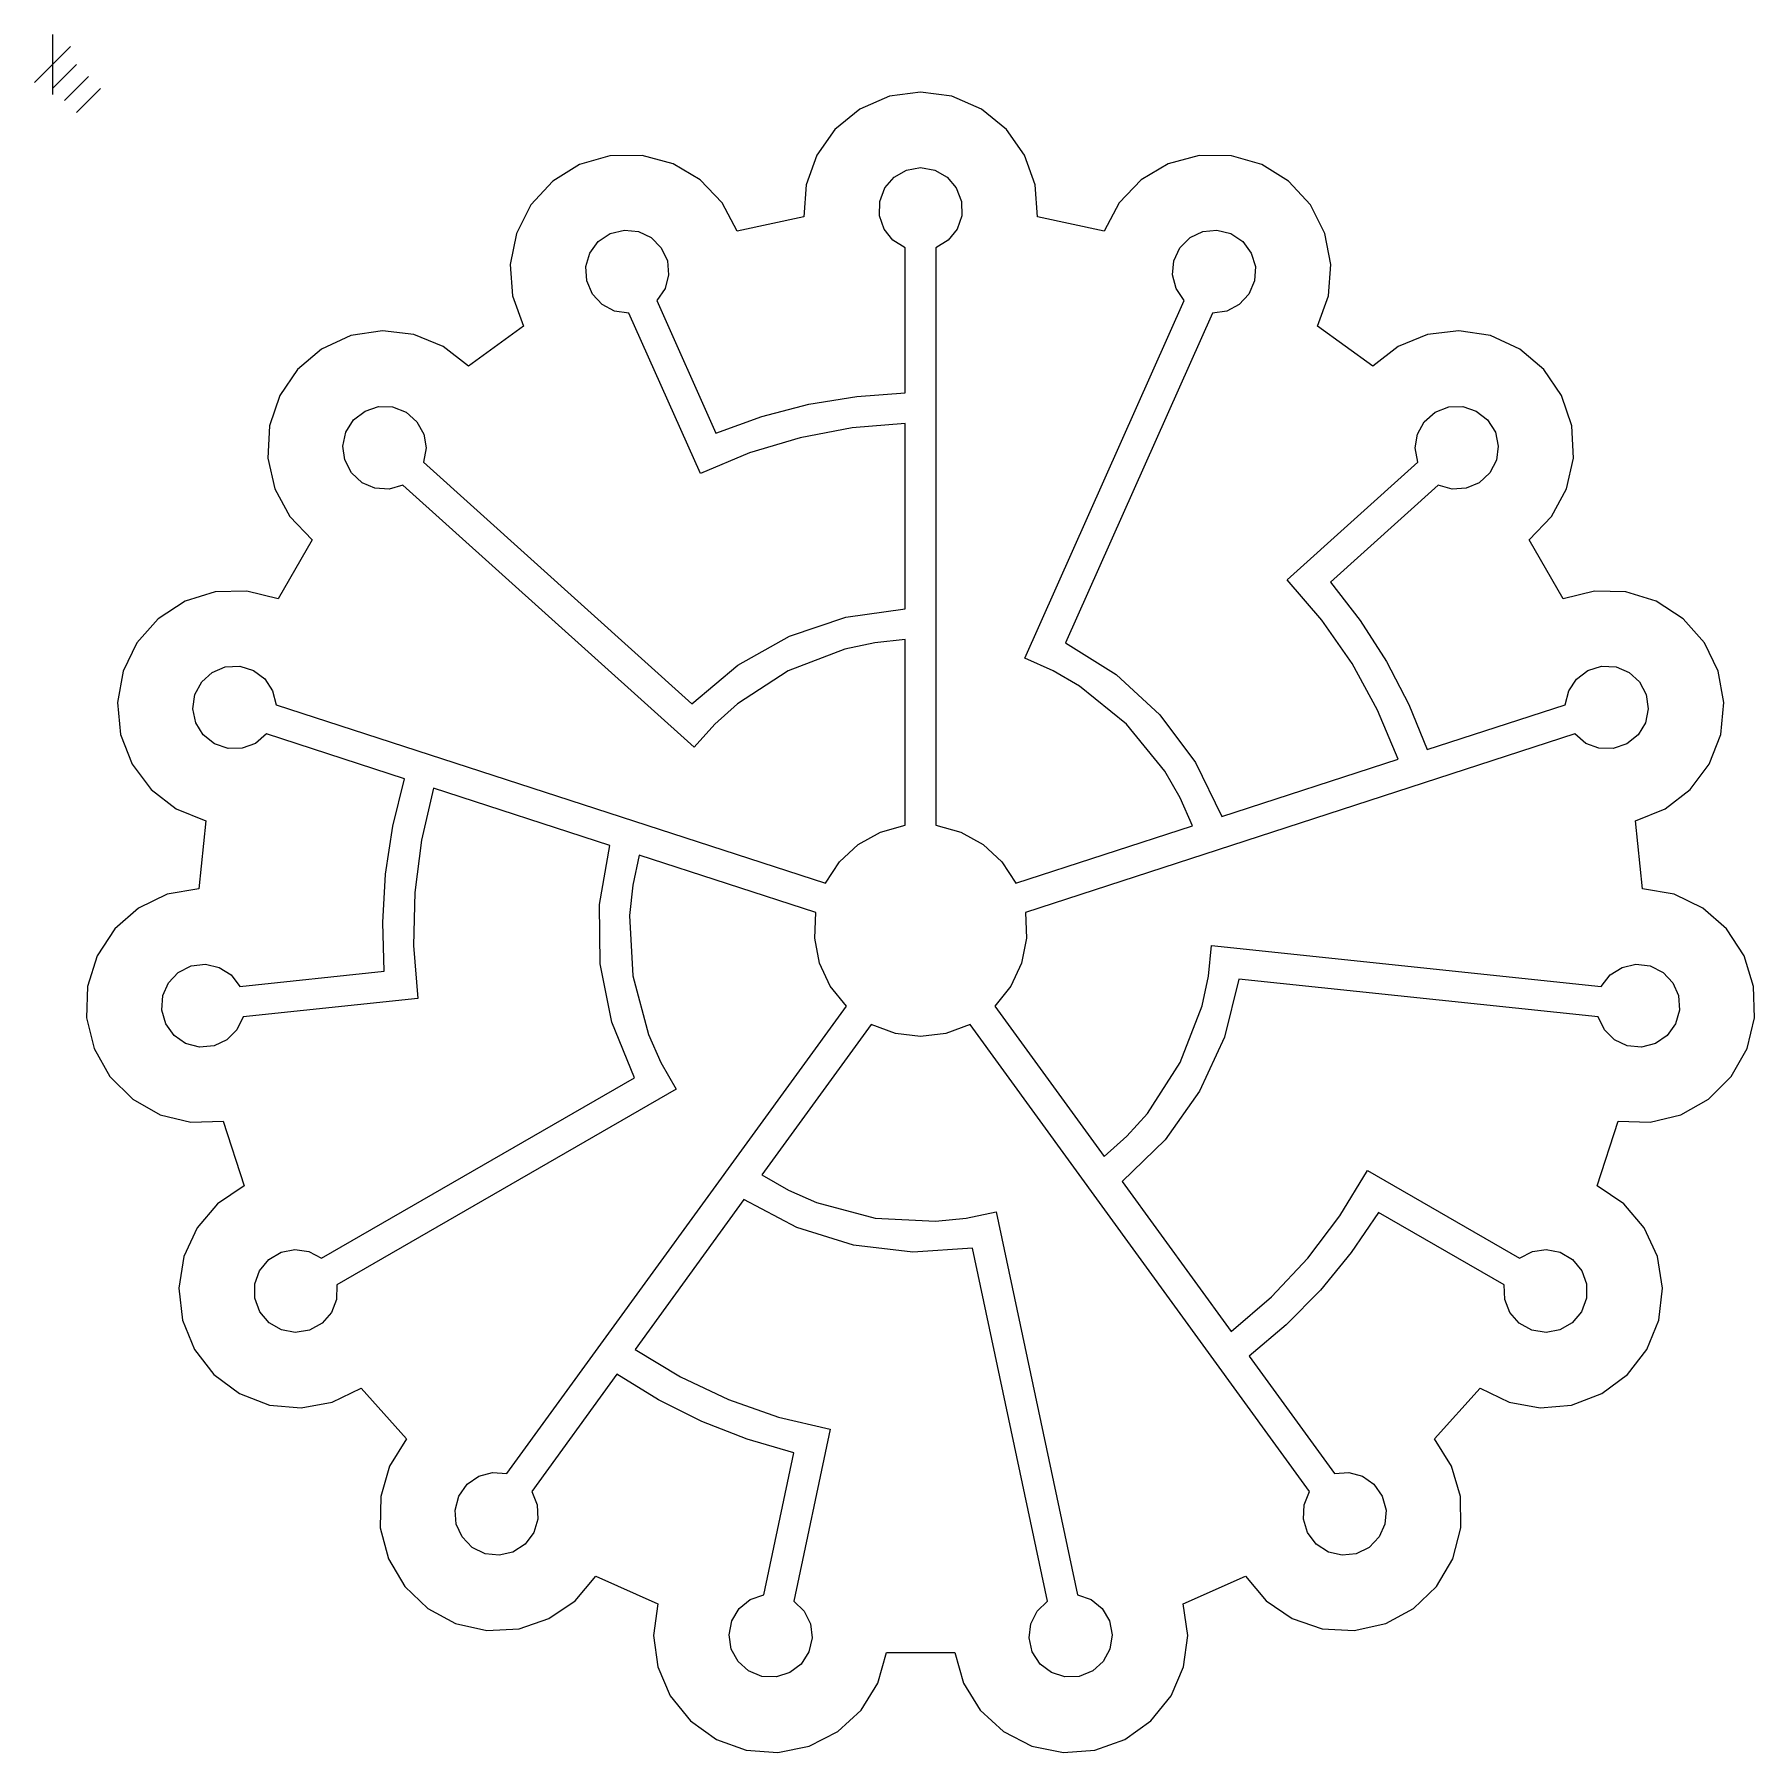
# Model space of a CAD drawing. Extents: x -0.8 to 79.9, y 237.5 to 318.2.
import ezdxf

# ---------------------------------------------------------------- set-up
doc = ezdxf.new("R2010")
doc.units = 0

msp = doc.modelspace()

# ---------------------------------------------------------------- linework, layer by layer
at = {"layer": 'CUTOUTS'}
for p, q in [((39.512043, 311.508646), (40.085976, 311.838014)), ((40.085976, 311.838014), (40.756, 311.95636)), ((40.756, 311.95636), (41.426024, 311.838014)), ((41.426024, 311.838014), (41.999957, 311.508646)), ((38.838719, 310.370879), (39.080768, 311.006765)), ((39.080768, 311.006765), (39.512043, 311.508646)), ((41.999957, 311.508646), (42.431232, 311.006765)), ((42.431232, 311.006765), (42.673281, 310.370879)), ((38.829153, 309.690551), (38.838719, 310.370879)), ((42.673281, 310.370879), (42.682847, 309.690551)), ((39.044897, 309.064982), (38.829153, 309.690551)), ((42.682847, 309.690551), (42.467103, 309.064982)), ((25.232938, 307.944574), (25.623287, 308.478906)), ((25.623287, 308.478906), (26.18725, 308.859544)), ((26.18725, 308.859544), (26.847484, 309.023951)), ((26.847484, 309.023951), (27.505764, 308.956496)), ((27.505764, 308.956496), (28.103886, 308.673418)), ((28.103886, 308.673418), (28.583646, 308.190956)), ((39.456873, 308.547142), (39.044897, 309.064982)), ((40.036, 308.19), (39.456873, 308.547142)), ((42.055127, 308.547142), (41.476, 308.19)), ((42.467103, 309.064982), (42.055127, 308.547142)), ((52.928354, 308.190921), (53.408114, 308.673383)), ((53.408114, 308.673383), (54.006236, 308.956461)), ((54.006236, 308.956461), (54.664516, 309.023916)), ((54.664516, 309.023916), (55.32475, 308.859509)), ((55.32475, 308.859509), (55.888713, 308.478871)), ((55.888713, 308.478871), (56.279062, 307.944539)), ((25.043081, 307.310668), (25.232938, 307.944574)), ((28.583646, 308.190956), (28.869098, 307.573335)), ((40.036, 301.380635), (40.036, 308.19)), ((41.476, 308.19), (41.476, 281.072)), ((52.642902, 307.5733), (52.928354, 308.190921)), ((56.279062, 307.944539), (56.468919, 307.310633)), ((25.080595, 306.631306), (25.043081, 307.310668)), ((28.926445, 306.914097), (28.760709, 306.273461)), ((28.869098, 307.573335), (28.926445, 306.914097)), ((52.585555, 306.914062), (52.642902, 307.5733)), ((52.751291, 306.273426), (52.585555, 306.914062)), ((56.468919, 307.310633), (56.431405, 306.631271)), ((25.34857, 306.005904), (25.080595, 306.631306)), ((28.760709, 306.273461), (28.37691, 305.711645)), ((53.13509, 305.71161), (52.751291, 306.273426)), ((56.431405, 306.631271), (56.16343, 306.005869)), ((25.800105, 305.522169), (25.34857, 306.005904)), ((26.387088, 305.216663), (25.800105, 305.522169)), ((28.37691, 305.711645), (31.14648, 299.491105)), ((45.65469, 288.91041), (53.13509, 305.71161)), ((55.711895, 305.522134), (55.124912, 305.216628)), ((56.16343, 306.005869), (55.711895, 305.522134)), ((27.06141, 305.12595), (26.387088, 305.216663)), ((30.41693, 297.58932), (27.06141, 305.12595)), ((54.45059, 305.125915), (47.55663, 289.641815)), ((55.124912, 305.216628), (54.45059, 305.125915)), ((35.50554, 300.839054), (37.756203, 301.212098)), ((37.756203, 301.212098), (40.036, 301.380635)), ((14.137521, 300.10525), (14.673803, 300.523986)), ((14.673803, 300.523986), (15.302607, 300.730112)), ((15.302607, 300.730112), (15.964156, 300.714788)), ((15.964156, 300.714788), (16.598674, 300.469176)), ((16.598674, 300.469176), (17.110658, 300.021056)), ((33.297728, 300.264418), (35.50554, 300.839054)), ((64.40133, 300.020156), (64.913314, 300.468276)), ((64.913314, 300.468276), (65.547832, 300.713888)), ((65.547832, 300.713888), (66.209381, 300.729212)), ((66.209381, 300.729212), (66.838185, 300.523086)), ((66.838185, 300.523086), (67.374467, 300.10435)), ((13.777137, 299.528135), (14.137521, 300.10525)), ((17.110658, 300.021056), (17.431185, 299.44214)), ((31.14648, 299.491105), (33.297728, 300.264418)), ((37.548545, 299.733892), (35.102932, 299.270163)), ((40.036, 299.94), (37.548545, 299.733892)), ((40.035948, 291.24072), (40.036, 299.94)), ((64.080803, 299.44124), (64.40133, 300.020156)), ((67.374467, 300.10435), (67.734851, 299.527235)), ((13.637869, 298.88123), (13.777137, 299.528135)), ((13.72226, 298.224907), (13.637869, 298.88123)), ((17.540351, 298.78948), (17.418248, 298.12013)), ((17.431185, 299.44214), (17.540351, 298.78948)), ((35.102932, 299.270163), (32.719086, 298.553683)), ((63.971637, 298.78858), (64.080803, 299.44124)), ((64.09374, 298.11923), (63.971637, 298.78858)), ((67.734851, 299.527235), (67.874119, 298.88033)), ((67.874119, 298.88033), (67.789728, 298.224007)), ((14.032853, 297.619538), (13.72226, 298.224907)), ((17.418248, 298.12013), (30.014148, 286.77873)), ((32.719086, 298.553683), (30.41693, 297.58932)), ((57.9629, 292.599), (64.09374, 298.11923)), ((67.789728, 298.224007), (67.479135, 297.618638)), ((14.532035, 297.157201), (14.032853, 297.619538)), ((67.479135, 297.618638), (66.979953, 297.156301)), ((15.141285, 296.898944), (14.532035, 297.157201)), ((15.80178, 296.858599), (15.141285, 296.898944)), ((16.4547, 297.05), (15.80178, 296.858599)), ((30.12211, 284.74292), (16.4547, 297.05)), ((65.057288, 297.0491), (59.997038, 292.49282)), ((65.710208, 296.857699), (65.057288, 297.0491)), ((66.370703, 296.898044), (65.710208, 296.857699)), ((66.979953, 297.156301), (66.370703, 296.898044)), ((59.591427, 290.707641), (57.9629, 292.599)), ((59.997038, 292.49282), (61.397274, 290.685826)), ((34.606107, 289.950682), (37.249423, 290.845691)), ((37.249423, 290.845691), (40.035948, 291.24072)), ((32.172262, 288.585195), (34.606107, 289.950682)), ((61.00947, 288.661999), (59.591427, 290.707641)), ((61.397274, 290.685826), (62.626037, 288.763641)), ((37.196586, 289.345864), (34.541811, 288.32409)), ((38.598462, 289.645813), (37.196586, 289.345864)), ((40.036, 289.798), (38.598462, 289.645813)), ((40.036022, 281.071995), (40.036, 289.798)), ((47.55663, 289.641815), (49.941582, 288.147552)), ((7.500694, 288.250849), (8.111279, 288.50593)), ((8.111279, 288.50593), (8.790839, 288.539638)), ((8.790839, 288.539638), (9.440826, 288.338508)), ((9.440826, 288.338508), (9.969111, 287.940017)), ((30.014148, 286.77873), (32.172262, 288.585195)), ((34.541811, 288.32409), (32.155658, 286.775501)), ((46.975191, 288.32223), (45.65469, 288.91041)), ((48.216191, 287.604493), (46.975191, 288.32223)), ((62.206243, 286.479517), (61.00947, 288.661999)), ((62.626037, 288.763641), (63.676315, 286.738408)), ((71.542969, 287.939432), (72.071254, 288.337923)), ((72.071254, 288.337923), (72.721241, 288.539053)), ((72.721241, 288.539053), (73.400801, 288.505345)), ((73.400801, 288.505345), (74.011386, 288.250264)), ((6.690496, 287.206123), (7.010095, 287.806784)), ((7.010095, 287.806784), (7.500694, 288.250849)), ((9.969111, 287.940017), (10.334304, 287.388188)), ((50.42635, 285.813665), (48.216191, 287.604493)), ((49.941582, 288.147552), (51.992343, 286.254782)), ((71.177776, 287.387603), (71.542969, 287.939432)), ((74.011386, 288.250264), (74.501985, 287.806199)), ((74.501985, 287.806199), (74.821584, 287.205538)), ((6.596005, 286.532322), (6.690496, 287.206123)), ((10.334304, 287.388188), (10.495012, 286.727045)), ((10.495012, 286.727045), (36.285612, 278.347145)), ((32.155658, 286.775501), (31.089559, 285.817033)), ((63.676315, 286.738408), (64.541098, 284.62227)), ((64.541098, 284.62227), (71.017068, 286.72646)), ((71.017068, 286.72646), (71.177776, 287.387603)), ((74.821584, 287.205538), (74.916075, 286.531737)), ((6.731901, 285.884701), (6.596005, 286.532322)), ((7.075948, 285.319447), (6.731901, 285.884701)), ((51.992343, 286.254782), (53.66038, 284.017406)), ((63.17096, 284.177635), (62.206243, 286.479517)), ((74.780179, 285.884116), (74.436132, 285.318862)), ((74.916075, 286.531737), (74.780179, 285.884116)), ((7.605915, 284.892747), (7.075948, 285.319447)), ((10.05003, 285.357505), (9.531409, 284.917086)), ((16.52599, 283.253345), (10.05003, 285.357505)), ((31.089559, 285.817033), (30.12211, 284.74292)), ((71.46205, 285.35692), (45.67145, 276.97704)), ((52.218486, 283.604568), (50.42635, 285.813665)), ((71.980671, 284.916501), (71.46205, 285.35692)), ((74.436132, 285.318862), (73.906165, 284.892162)), ((8.249989, 284.673419), (7.605915, 284.892747)), ((8.911608, 284.685294), (8.249989, 284.673419)), ((9.531409, 284.917086), (8.911608, 284.685294)), ((72.600472, 284.684709), (71.980671, 284.916501)), ((73.262091, 284.672834), (72.600472, 284.684709)), ((73.906165, 284.892162), (73.262091, 284.672834)), ((52.936958, 282.363993), (52.218486, 283.604568)), ((53.66038, 284.017406), (54.89716, 281.489325)), ((54.89716, 281.489325), (63.17096, 284.177635)), ((15.981781, 281.033049), (16.52599, 283.253345)), ((17.8961, 282.80816), (17.323454, 280.378756)), ((26.1699, 280.11983), (17.8961, 282.80816)), ((53.52592, 281.04384), (52.936958, 282.363993)), ((15.641073, 278.777266), (15.981781, 281.033049)), ((38.867876, 280.753036), (40.036022, 281.071995)), ((41.476, 281.072), (42.644146, 280.753041)), ((45.22641, 278.34715), (53.52592, 281.04384)), ((17.323454, 280.378756), (17.008749, 277.909537)), ((37.824933, 280.171872), (38.867876, 280.753036)), ((42.644146, 280.753041), (43.687089, 280.171877)), ((25.684516, 277.347623), (26.1699, 280.11983)), ((27.541161, 279.67375), (27.241673, 278.259539)), ((35.840671, 276.97709), (27.541161, 279.67375)), ((36.949931, 279.359558), (37.824933, 280.171872)), ((43.687089, 280.171877), (44.562091, 279.359563)), ((15.505332, 276.49994), (15.641073, 278.777266)), ((36.285612, 278.347145), (36.949931, 279.359558)), ((44.562091, 279.359563), (45.22641, 278.34715)), ((17.008749, 277.909537), (16.953513, 275.420957)), ((27.241673, 278.259539), (27.093735, 276.833583)), ((25.718892, 274.557115), (25.684516, 277.347623)), ((15.576022, 274.215015), (15.505332, 276.49994)), ((27.093735, 276.833583), (27.245127, 273.99299)), ((35.78304, 275.767557), (35.840671, 276.97709)), ((45.67145, 276.97704), (45.729081, 275.767507)), ((16.953513, 275.420957), (17.159272, 272.93347)), ((36.013469, 274.596072), (35.78304, 275.767557)), ((45.729081, 275.767507), (45.498652, 274.596022)), ((54.266175, 273.987451), (54.41751, 275.42508)), ((54.41751, 275.42508), (72.70801, 273.50267)), ((36.515631, 273.512878), (36.013469, 274.596072)), ((45.498652, 274.596022), (44.99649, 273.512828)), ((5.448857, 273.677448), (5.902909, 274.158821)), ((5.902909, 274.158821), (6.51001, 274.466012)), ((6.51001, 274.466012), (7.185612, 274.546638)), ((7.185612, 274.546638), (7.830306, 274.397465)), ((7.830306, 274.397465), (8.388372, 274.041874)), ((8.388372, 274.041874), (8.804092, 273.503251)), ((8.804092, 273.503251), (15.576022, 274.215015)), ((26.265448, 271.82044), (25.718892, 274.557115)), ((27.245127, 273.99299), (27.98056, 271.245077)), ((53.967056, 272.585396), (54.266175, 273.987451)), ((55.70089, 273.84227), (55.016753, 271.112293)), ((72.55749, 272.07056), (55.70089, 273.84227)), ((72.70801, 273.50267), (73.12373, 274.041293)), ((73.12373, 274.041293), (73.681796, 274.396884)), ((73.681796, 274.396884), (74.32649, 274.546057)), ((74.32649, 274.546057), (75.002092, 274.465431)), ((75.002092, 274.465431), (75.609193, 274.15824)), ((75.609193, 274.15824), (76.063245, 273.676867)), ((5.133623, 272.393506), (5.181286, 273.072231)), ((5.181286, 273.072231), (5.448857, 273.677448)), ((37.273201, 272.56822), (36.515631, 273.512878)), ((44.99649, 273.512828), (44.23892, 272.56817)), ((76.063245, 273.676867), (76.330816, 273.07165)), ((76.330816, 273.07165), (76.378479, 272.392925)), ((5.321358, 271.739523), (5.133623, 272.393506)), ((17.159272, 272.93347), (8.954612, 272.071141)), ((21.333701, 250.62942), (37.273201, 272.56822)), ((44.23892, 272.56817), (49.3683, 265.50819)), ((52.946854, 269.930014), (53.967056, 272.585396)), ((76.378479, 272.392925), (76.190744, 271.738942)), ((5.708914, 271.203162), (5.321358, 271.739523)), ((8.659962, 271.457855), (8.188021, 270.994007)), ((8.954612, 272.071141), (8.659962, 271.457855)), ((27.3166, 269.20973), (26.265448, 271.82044)), ((38.438151, 271.721758), (33.308771, 264.661778)), ((39.570676, 271.293182), (38.438151, 271.721758)), ((43.073911, 271.721758), (41.941386, 271.293182)), ((59.013411, 249.782958), (43.073911, 271.721758)), ((72.85214, 271.457274), (72.55749, 272.07056)), ((73.324081, 270.993426), (72.85214, 271.457274)), ((76.190744, 271.738942), (75.803188, 271.202581)), ((6.253126, 270.82671), (5.708914, 271.203162)), ((6.910829, 270.652455), (6.253126, 270.82671)), ((7.588431, 270.714055), (6.910829, 270.652455)), ((8.188021, 270.994007), (7.588431, 270.714055)), ((27.98056, 271.245077), (28.562676, 269.934971)), ((40.756031, 271.150323), (39.570676, 271.293182)), ((41.941386, 271.293182), (40.756031, 271.150323)), ((55.016753, 271.112293), (53.850341, 268.577004)), ((73.923671, 270.713474), (73.324081, 270.993426)), ((74.601273, 270.651874), (73.923671, 270.713474)), ((75.258976, 270.826129), (74.601273, 270.651874)), ((75.803188, 271.202581), (75.258976, 270.826129)), ((28.562676, 269.934971), (29.285261, 268.68295)), ((51.399678, 267.542942), (52.946854, 269.930014)), ((12.6379, 260.735), (27.3166, 269.20973)), ((29.285261, 268.68295), (13.357961, 259.48731)), ((53.850341, 268.577004), (52.237922, 266.299218)), ((50.441841, 266.476276), (51.399678, 267.542942)), ((49.3683, 265.50819), (50.441841, 266.476276)), ((52.237922, 266.299218), (50.21576, 264.34175)), ((33.308771, 264.661778), (34.561215, 263.939935)), ((50.21576, 264.34175), (55.32925, 257.30364)), ((60.433904, 262.725963), (61.72955, 264.85932)), ((61.72955, 264.85932), (68.87413, 260.73439)), ((32.461311, 263.495389), (27.347821, 256.457279)), ((34.947851, 262.177098), (32.461311, 263.495389)), ((34.561215, 263.939935), (35.871661, 263.358595)), ((35.871661, 263.358595), (38.620001, 262.624786)), ((38.620001, 262.624786), (41.460676, 262.47507)), ((41.460676, 262.47507), (42.886541, 262.623847)), ((42.886541, 262.623847), (44.300571, 262.924168)), ((44.300571, 262.924168), (48.124331, 244.934868)), ((58.926467, 260.745131), (60.433904, 262.725963)), ((62.257161, 262.89195), (60.971306, 261.001852)), ((68.154131, 259.48731), (62.257161, 262.89195)), ((37.612412, 261.347476), (34.947851, 262.177098)), ((10.150625, 260.68083), (10.735024, 261.029277)), ((10.735024, 261.029277), (11.384655, 261.15522)), ((11.384655, 261.15522), (12.039105, 261.057358)), ((12.039105, 261.057358), (12.637962, 260.73439)), ((40.384047, 261.021603), (37.612412, 261.347476)), ((43.191811, 261.214559), (40.384047, 261.021603)), ((46.715801, 244.635459), (43.191811, 261.214559)), ((60.971306, 261.001852), (59.52291, 259.23924)), ((68.87413, 260.73439), (69.472987, 261.057358)), ((69.472987, 261.057358), (70.127437, 261.15522)), ((70.127437, 261.15522), (70.777068, 261.029277)), ((70.777068, 261.029277), (71.361467, 260.68083)), ((9.501951, 259.528832), (9.720956, 260.153267)), ((9.720956, 260.153267), (10.150625, 260.68083)), ((12.637962, 260.73439), (12.6379, 260.735)), ((57.220497, 258.932473), (58.926467, 260.745131)), ((71.361467, 260.68083), (71.791136, 260.153267)), ((71.791136, 260.153267), (72.010141, 259.528832)), ((9.503675, 258.867107), (9.501951, 259.528832)), ((13.357961, 259.48731), (13.338229, 258.807201)), ((59.52291, 259.23924), (57.921354, 257.614532)), ((68.173863, 258.807201), (68.154131, 259.48731)), ((72.010141, 259.528832), (72.008417, 258.867107)), ((9.736195, 258.227676), (9.503675, 258.867107)), ((13.338229, 258.807201), (13.095753, 258.1915)), ((55.32925, 257.30364), (57.220497, 258.932473)), ((68.416339, 258.1915), (68.173863, 258.807201)), ((72.008417, 258.867107), (71.775897, 258.227676)), ((10.173697, 257.706591), (9.736195, 258.227676)), ((10.745904, 257.374233), (10.173697, 257.706591)), ((12.661865, 257.691876), (12.0679, 257.359998)), ((13.095753, 258.1915), (12.661865, 257.691876)), ((57.921354, 257.614532), (56.176021, 256.13815)), ((68.850227, 257.691876), (68.416339, 258.1915)), ((69.444192, 257.359998), (68.850227, 257.691876)), ((71.338395, 257.706591), (70.766188, 257.374233)), ((71.775897, 258.227676), (71.338395, 257.706591)), ((11.396182, 257.251677), (10.745904, 257.374233)), ((12.0679, 257.359998), (11.396182, 257.251677)), ((70.11591, 257.251677), (69.444192, 257.359998)), ((70.766188, 257.374233), (70.11591, 257.251677)), ((27.347821, 256.457279), (29.481362, 255.161928)), ((56.176021, 256.13815), (60.178391, 250.62937)), ((26.501051, 255.291788), (22.498681, 249.783008)), ((28.444509, 254.088108), (26.501051, 255.291788)), ((29.481362, 255.161928), (31.732478, 254.099592)), ((30.484603, 253.067003), (28.444509, 254.088108)), ((31.732478, 254.099592), (34.082188, 253.278041)), ((32.608523, 252.234175), (30.484603, 253.067003)), ((34.082188, 253.278041), (36.511511, 252.705049)), ((34.803461, 251.595328), (32.608523, 252.234175)), ((36.511511, 252.705049), (34.796271, 244.635479)), ((33.387741, 244.934888), (34.803461, 251.595328)), ((19.475337, 250.124822), (20.01758, 250.504104)), ((20.01758, 250.504104), (20.655255, 250.680891)), ((20.655255, 250.680891), (21.333701, 250.62942)), ((60.178391, 250.62937), (60.856837, 250.680841)), ((60.856837, 250.680841), (61.494512, 250.504054)), ((61.494512, 250.504054), (62.036755, 250.124772)), ((18.905243, 248.912088), (19.083187, 249.568803)), ((19.083187, 249.568803), (19.475337, 250.124822)), ((22.498681, 249.783008), (22.757281, 249.153671)), ((58.754811, 249.153621), (59.013411, 249.782958)), ((62.036755, 250.124772), (62.428905, 249.568753)), ((62.428905, 249.568753), (62.606849, 248.912038)), ((18.959152, 248.25256), (18.905243, 248.912088)), ((22.757281, 249.153671), (22.786196, 248.492576)), ((58.725896, 248.492526), (58.754811, 249.153621)), ((62.606849, 248.912038), (62.55294, 248.25251)), ((19.229874, 247.648746), (18.959152, 248.25256)), ((22.786196, 248.492576), (22.593036, 247.859669)), ((58.919056, 247.859619), (58.725896, 248.492526)), ((62.55294, 248.25251), (62.282218, 247.648696)), ((19.702372, 247.159169), (19.229874, 247.648746)), ((20.313995, 246.861082), (19.702372, 247.159169)), ((22.185408, 247.314895), (21.615821, 246.942727)), ((22.593036, 247.859669), (22.185408, 247.314895)), ((59.326684, 247.314845), (58.919056, 247.859619)), ((59.896271, 246.942677), (59.326684, 247.314845)), ((61.80972, 247.159119), (61.198097, 246.861032)), ((62.282218, 247.648696), (61.80972, 247.159119)), ((20.971914, 246.790195), (20.313995, 246.861082)), ((21.615821, 246.942727), (20.971914, 246.790195)), ((60.540178, 246.790145), (59.896271, 246.942677)), ((61.198097, 246.861032), (60.540178, 246.790145)), ((32.23637, 244.285101), (32.747013, 244.705965)), ((32.747013, 244.705965), (33.387741, 244.934888)), ((48.124331, 244.934868), (48.765059, 244.705945)), ((48.765059, 244.705945), (49.275702, 244.285081)), ((31.895271, 243.718062), (32.23637, 244.285101)), ((34.796271, 244.635479), (35.288483, 244.165729)), ((35.288483, 244.165729), (35.583784, 243.573547)), ((45.928288, 243.573527), (46.223589, 244.165709)), ((46.223589, 244.165709), (46.715801, 244.635459)), ((49.275702, 244.285081), (49.616801, 243.718042)), ((31.763172, 243.050613), (31.895271, 243.718062)), ((35.583784, 243.573547), (35.664744, 242.916791)), ((45.847328, 242.916771), (45.928288, 243.573527)), ((49.616801, 243.718042), (49.7489, 243.050593)), ((31.867716, 242.378297), (31.763172, 243.050613)), ((32.185213, 241.797713), (31.867716, 242.378297)), ((35.664744, 242.916791), (35.513931, 242.25332)), ((45.998141, 242.2533), (45.847328, 242.916771)), ((49.644356, 242.378277), (49.326859, 241.797693)), ((49.7489, 243.050593), (49.644356, 242.378277)), ((32.67812, 241.35621), (32.185213, 241.797713)), ((35.144956, 241.681659), (34.618755, 241.280419)), ((35.513931, 242.25332), (35.144956, 241.681659)), ((46.367116, 241.681639), (45.998141, 242.2533)), ((46.893317, 241.280399), (46.367116, 241.681639)), ((49.326859, 241.797693), (48.833952, 241.35619)), ((33.308894, 241.101136), (32.67812, 241.35621)), ((33.988882, 241.077583), (33.308894, 241.101136)), ((34.618755, 241.280419), (33.988882, 241.077583)), ((47.52319, 241.077563), (46.893317, 241.280399)), ((48.203178, 241.101116), (47.52319, 241.077563)), ((48.833952, 241.35619), (48.203178, 241.101116))]:
    msp.add_line(p, q, dxfattribs=at)
at = {"layer": 'Layer 1'}
for p, q in [((0, 318.211), (0, 315.389)), ((0.846666, 317.647), (-0.846666, 315.953)), ((1.12889, 316.8), (0, 315.67111)), ((1.69333, 316.236), (0.56444, 315.10711)), ((2.25778, 315.671), (1.12889, 314.54211))]:
    msp.add_line(p, q, dxfattribs=at)
at = {"layer": 'PERIMETER'}
for p, q in [((39.286913, 315.302988), (37.901619, 314.703787)), ((40.756063, 315.502722), (39.286913, 315.302988)), ((42.225213, 315.302988), (40.756063, 315.502722)), ((43.610507, 314.703787), (42.225213, 315.302988)), ((37.901619, 314.703787), (36.731228, 313.750757)), ((44.780898, 313.750757), (43.610507, 314.703787)), ((36.731228, 313.750757), (35.876656, 312.539145)), ((45.63547, 312.539145), (44.780898, 313.750757)), ((26.168083, 312.514854), (24.744651, 312.099754)), ((27.67739, 312.530882), (26.168083, 312.514854)), ((29.134275, 312.136231), (27.67739, 312.530882)), ((35.876656, 312.539145), (35.376564, 311.143365)), ((46.135562, 311.143365), (45.63547, 312.539145)), ((53.834736, 312.530882), (52.377851, 312.136231)), ((55.344043, 312.514854), (53.834736, 312.530882)), ((56.767475, 312.099754), (55.344043, 312.514854)), ((24.744651, 312.099754), (23.48371, 311.319694)), ((30.407793, 311.376877), (29.134275, 312.136231)), ((52.377851, 312.136231), (51.104333, 311.376877)), ((58.028416, 311.319694), (56.767475, 312.099754)), ((23.48371, 311.319694), (22.461875, 310.208786)), ((31.432352, 310.305082), (30.407793, 311.376877)), ((35.376564, 311.143365), (35.269613, 309.637827)), ((46.242513, 309.637827), (46.135562, 311.143365)), ((51.104333, 311.376877), (50.079774, 310.305082)), ((59.050251, 310.208786), (58.028416, 311.319694)), ((22.461875, 310.208786), (21.780311, 308.862036)), ((32.142363, 308.97311), (31.432352, 310.305082)), ((50.079774, 310.305082), (49.369763, 308.97311)), ((59.731815, 308.862036), (59.050251, 310.208786)), ((35.269613, 309.637827), (32.142363, 308.97311)), ((49.369763, 308.97311), (46.242513, 309.637827)), ((21.780311, 308.862036), (21.492471, 307.407521)), ((60.019655, 307.407521), (59.731815, 308.862036)), ((21.492471, 307.407521), (21.603406, 305.928954)), ((59.90872, 305.928954), (60.019655, 307.407521)), ((21.603406, 305.928954), (22.118163, 304.51005)), ((59.393963, 304.51005), (59.90872, 305.928954)), ((22.118163, 304.51005), (19.531643, 302.63082)), ((61.980483, 302.63082), (59.393963, 304.51005)), ((14.005711, 304.064727), (12.633457, 303.436197)), ((15.497113, 304.296786), (14.005711, 304.064727)), ((16.969349, 304.121113), (15.497113, 304.296786)), ((18.341249, 303.55877), (16.969349, 304.121113)), ((64.542777, 304.121113), (63.170877, 303.55877)), ((66.015013, 304.296786), (64.542777, 304.121113)), ((67.506415, 304.064727), (66.015013, 304.296786)), ((68.878669, 303.436197), (67.506415, 304.064727)), ((12.633457, 303.436197), (11.50196, 302.478046)), ((19.531643, 302.63082), (18.341249, 303.55877)), ((63.170877, 303.55877), (61.980483, 302.63082)), ((70.010166, 302.478046), (68.878669, 303.436197)), ((11.50196, 302.478046), (10.66733, 301.252594)), ((70.844796, 301.252594), (70.010166, 302.478046)), ((10.66733, 301.252594), (10.185681, 299.822159)), ((71.326445, 299.822159), (70.844796, 301.252594)), ((10.185681, 299.822159), (10.110785, 298.314671)), ((71.401341, 298.314671), (71.326445, 299.822159)), ((10.110785, 298.314671), (10.439384, 296.868862)), ((71.072742, 296.868862), (71.401341, 298.314671)), ((10.439384, 296.868862), (11.142047, 295.563257)), ((70.370079, 295.563257), (71.072742, 296.868862)), ((11.142047, 295.563257), (12.189343, 294.47638)), ((69.322783, 294.47638), (70.370079, 295.563257)), ((12.189343, 294.47638), (10.590783, 291.70758)), ((70.921343, 291.70758), (69.322783, 294.47638)), ((6.227326, 291.588676), (4.959198, 290.770073)), ((7.643785, 292.026976), (6.227326, 291.588676)), ((9.125846, 292.071201), (7.643785, 292.026976)), ((10.590783, 291.70758), (9.125846, 292.071201)), ((72.38628, 292.071201), (70.921343, 291.70758)), ((73.868341, 292.026976), (72.38628, 292.071201)), ((75.2848, 291.588676), (73.868341, 292.026976)), ((76.552928, 290.770073), (75.2848, 291.588676)), ((4.959198, 290.770073), (3.961185, 289.637716)), ((77.550941, 289.637716), (76.552928, 290.770073)), ((3.961185, 289.637716), (3.317202, 288.302146)), ((78.194924, 288.302146), (77.550941, 289.637716)), ((3.317202, 288.302146), (3.053164, 286.843124)), ((78.458962, 286.843124), (78.194924, 288.302146)), ((3.053164, 286.843124), (3.194987, 285.340411)), ((78.317139, 285.340411), (78.458962, 286.843124)), ((3.194987, 285.340411), (3.739758, 283.932759)), ((77.772368, 283.932759), (78.317139, 285.340411)), ((3.739758, 283.932759), (4.628068, 282.745591)), ((76.884058, 282.745591), (77.772368, 283.932759)), ((4.628068, 282.745591), (5.801084, 281.838676)), ((75.711042, 281.838676), (76.884058, 282.745591)), ((5.801084, 281.838676), (7.199973, 281.27178)), ((74.312153, 281.27178), (75.711042, 281.838676)), ((7.199973, 281.27178), (6.865783, 278.09218)), ((74.646343, 278.09218), (74.312153, 281.27178)), ((5.379689, 277.828426), (4.043847, 277.185167)), ((6.865783, 278.09218), (5.379689, 277.828426)), ((76.132437, 277.828426), (74.646343, 278.09218)), ((77.468279, 277.185167), (76.132437, 277.828426)), ((4.043847, 277.185167), (2.928218, 276.208627)), ((78.583908, 276.208627), (77.468279, 277.185167)), ((2.928218, 276.208627), (2.102762, 274.945035)), ((79.409364, 274.945035), (78.583908, 276.208627)), ((2.102762, 274.945035), (1.651655, 273.504708)), ((79.860471, 273.504708), (79.409364, 274.945035)), ((1.651655, 273.504708), (1.606585, 272.022741)), ((79.905541, 272.022741), (79.860471, 273.504708)), ((1.606585, 272.022741), (1.958788, 270.582529)), ((79.553338, 270.582529), (79.905541, 272.022741)), ((1.958788, 270.582529), (2.699498, 269.267466)), ((78.812628, 269.267466), (79.553338, 270.582529)), ((2.699498, 269.267466), (3.769631, 268.203108)), ((77.742495, 268.203108), (78.812628, 269.267466)), ((3.769631, 268.203108), (5.063914, 267.47986)), ((76.448212, 267.47986), (77.742495, 268.203108)), ((5.063914, 267.47986), (6.504306, 267.128394)), ((75.00782, 267.128394), (76.448212, 267.47986)), ((6.504306, 267.128394), (8.012763, 267.17938)), ((8.012763, 267.17938), (9.000726, 264.13875)), ((72.5114, 264.13875), (73.499363, 267.17938)), ((73.499363, 267.17938), (75.00782, 267.128394)), ((9.000726, 264.13875), (7.750367, 263.293359)), ((73.761759, 263.293359), (72.5114, 264.13875)), ((7.750367, 263.293359), (6.791632, 262.162377)), ((74.720494, 262.162377), (73.761759, 263.293359)), ((6.791632, 262.162377), (6.169631, 260.81649)), ((75.342495, 260.81649), (74.720494, 262.162377)), ((6.169631, 260.81649), (5.929478, 259.326386)), ((75.582648, 259.326386), (75.342495, 260.81649)), ((5.929478, 259.326386), (6.103202, 257.827085)), ((75.408924, 257.827085), (75.582648, 259.326386)), ((6.103202, 257.827085), (6.664802, 256.454897)), ((74.847324, 256.454897), (75.408924, 257.827085)), ((6.664802, 256.454897), (7.572352, 255.282443)), ((73.939774, 255.282443), (74.847324, 256.454897)), ((7.572352, 255.282443), (8.783923, 254.382343)), ((72.728203, 254.382343), (73.939774, 255.282443)), ((8.783923, 254.382343), (10.194467, 253.84527)), ((13.129867, 253.975793), (14.487176, 254.63594)), ((14.487176, 254.63594), (16.626466, 252.26)), ((64.88566, 252.26), (67.02495, 254.63594)), ((67.02495, 254.63594), (68.382259, 253.975793)), ((71.317659, 253.84527), (72.728203, 254.382343)), ((10.194467, 253.84527), (11.671039, 253.710995)), ((11.671039, 253.710995), (13.129867, 253.975793)), ((68.382259, 253.975793), (69.841087, 253.710995)), ((69.841087, 253.710995), (71.317659, 253.84527)), ((16.6264, 252.26), (15.827976, 250.979129)), ((16.626466, 252.26), (16.6264, 252.26)), ((65.684084, 250.979129), (64.88566, 252.26)), ((15.827976, 250.979129), (15.412128, 249.555967)), ((66.099932, 249.555967), (65.684084, 250.979129)), ((15.412128, 249.555967), (15.391316, 248.073439)), ((66.120744, 248.073439), (66.099932, 249.555967)), ((15.391316, 248.073439), (15.778002, 246.614473)), ((65.734058, 246.614473), (66.120744, 248.073439)), ((15.778002, 246.614473), (16.546529, 245.315444)), ((64.965531, 245.315444), (65.734058, 246.614473)), ((24.532207, 244.655142), (25.50366, 245.8103)), ((25.50366, 245.8103), (28.42437, 244.50993)), ((53.08769, 244.50993), (56.0084, 245.8103)), ((56.0084, 245.8103), (56.979853, 244.655142)), ((16.546529, 245.315444), (17.617702, 244.290304)), ((63.894358, 244.290304), (64.965531, 245.315444)), ((17.617702, 244.290304), (18.923678, 243.588345)), ((23.307205, 243.819864), (24.532207, 244.655142)), ((28.42437, 244.50993), (28.215935, 243.015041)), ((53.296125, 243.015041), (53.08769, 244.50993)), ((56.979853, 244.655142), (58.204855, 243.819864)), ((62.588382, 243.588345), (63.894358, 244.290304)), ((18.923678, 243.588345), (20.396616, 243.258857)), ((20.396616, 243.258857), (21.903669, 243.341943)), ((21.903669, 243.341943), (23.307205, 243.819864)), ((58.204855, 243.819864), (59.608391, 243.341943)), ((59.608391, 243.341943), (61.115444, 243.258857)), ((61.115444, 243.258857), (62.588382, 243.588345)), ((28.215935, 243.015041), (28.414879, 241.545767)), ((53.097181, 241.545767), (53.296125, 243.015041)), ((28.414879, 241.545767), (28.998858, 240.182934)), ((38.739857, 240.778104), (39.15747, 242.22853)), ((39.15747, 242.22853), (42.35459, 242.22853)), ((42.35459, 242.22853), (42.772203, 240.778104)), ((52.513202, 240.182934), (53.097181, 241.545767)), ((37.960503, 239.516774), (38.739857, 240.778104)), ((42.772203, 240.778104), (43.551557, 239.516774)), ((28.998858, 240.182934), (29.945528, 239.007369)), ((51.566532, 239.007369), (52.513202, 240.182934)), ((36.872695, 238.509291), (37.960503, 239.516774)), ((43.551557, 239.516774), (44.639365, 238.509291)), ((29.945528, 239.007369), (31.175979, 238.133225)), ((35.529722, 237.820407), (36.872695, 238.509291)), ((44.639365, 238.509291), (45.982338, 237.820407)), ((50.336081, 238.133225), (51.566532, 239.007369)), ((31.175979, 238.133225), (32.571513, 237.632393)), ((32.571513, 237.632393), (34.050103, 237.522309)), ((34.050103, 237.522309), (35.529722, 237.820407)), ((45.982338, 237.820407), (47.461957, 237.522309)), ((47.461957, 237.522309), (48.940547, 237.632393)), ((48.940547, 237.632393), (50.336081, 238.133225))]:
    msp.add_line(p, q, dxfattribs=at)

doc.saveas('drawing.dxf')
